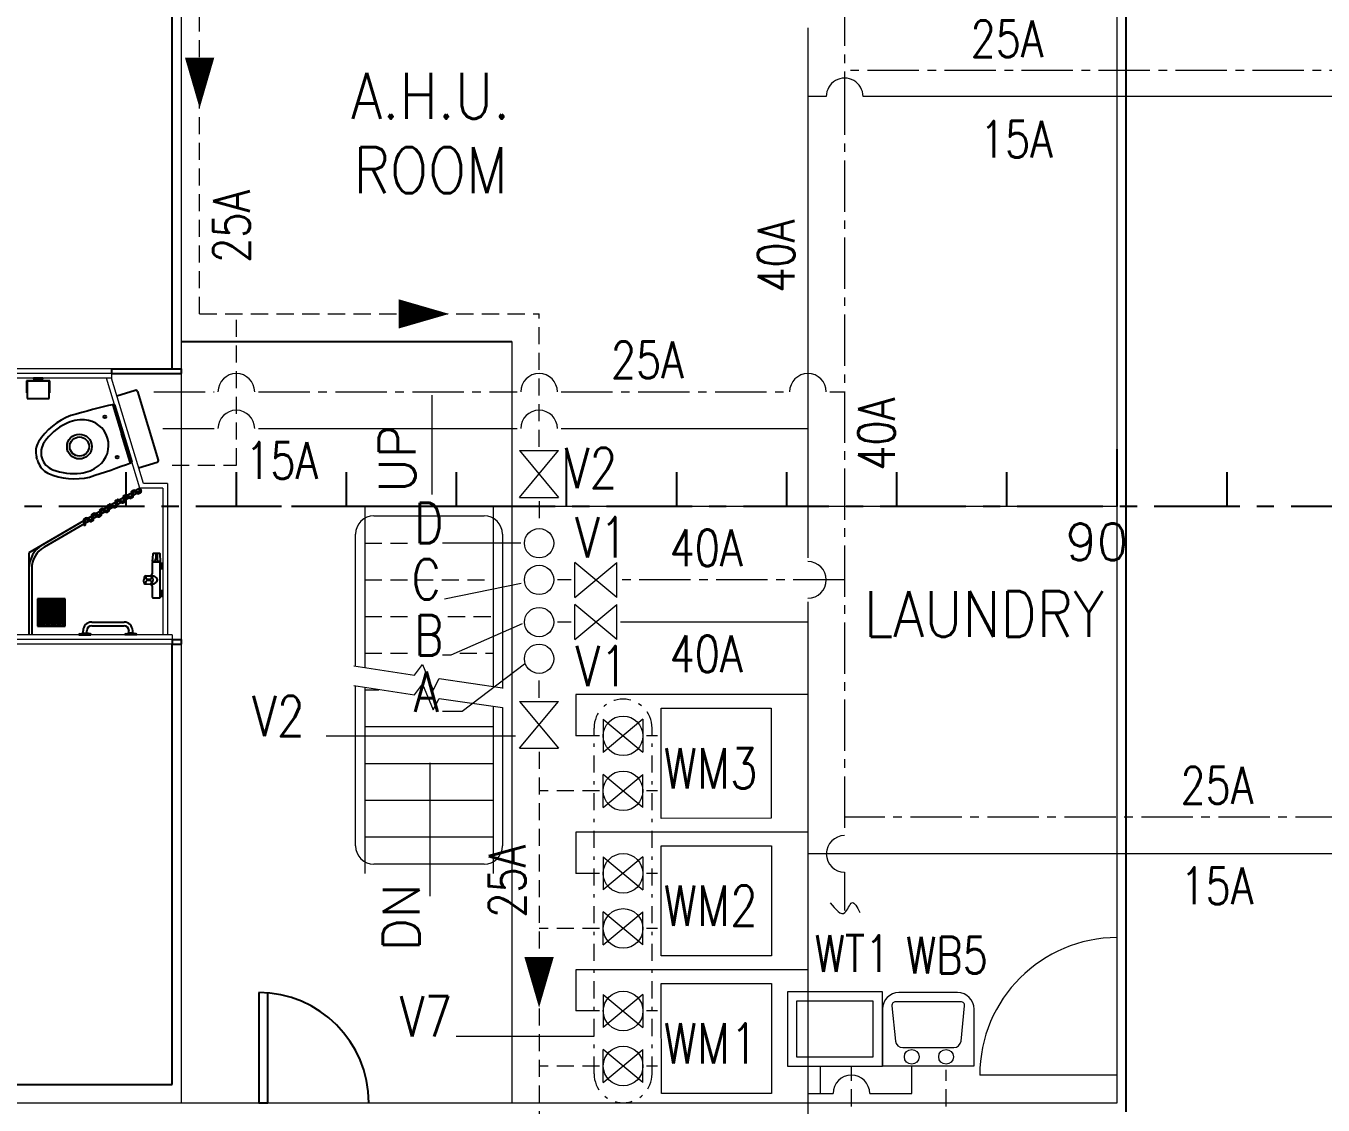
# Model space of a CAD drawing. Extents: x 475189 to 476029, y 1007718 to 1008015.
# Drawn here: x 475748.31 to 475786.2, y 1007850.42 to 1007881.96 of the extents above; entities that cross this region are included whole.
import ezdxf
from ezdxf.enums import TextEntityAlignment as Align

# ---------------------------------------------------------------- set-up
doc = ezdxf.new("R2010")
doc.units = 0
doc.header["$LTSCALE"] = 2
doc.header["$MEASUREMENT"] = 0
for name, pattern in [('CENTER', [2, 1.25, -0.25, 0.25, -0.25]), ('CENTER2', [1.125, 0.75, -0.125, 0.125, -0.125]), ('DASHDOT2', [0.5, 0.25, -0.125, 0, -0.125]), ('HIDDEN', [0.375, 0.25, -0.125])]:
    doc.linetypes.add(name, pattern=pattern)
doc.layers.get('0').update_dxf_attribs({"linetype": 'CONTINUOUS', "lineweight": 0})
for name, color, linetype in [('DIVISION', 42, 'CONTINUOUS'), ('Frame', 243, 'CONTINUOUS'), ('Furniture', 122, 'CONTINUOUS'), ('LAYER002', 7, 'CONTINUOUS'), ('Lining', 151, 'CONTINUOUS')]:
    doc.layers.add(name, color=color, linetype=linetype)
doc.layers.add('R.B', color=6, linetype='CONTINUOUS', lineweight=0)
doc.layers.add('TEXT', color=1, linetype='CONTINUOUS', lineweight=0)
doc.styles.add('ROMANS', font='ROMANS.SHX')
doc.styles.add('XT03_5', font='romans', dxfattribs={"width": 0.6, "height": 87.5})

# ---------------------------------------------------------------- blocks, each defined once
blk = doc.blocks.new('EXISTING')
at = {"color": 8, "linetype": 'Continuous'}
for p, q in [((475752.844, 1007885.334), (475752.844, 1007850.487)), ((475780.185, 1007850.487), (475780.185, 1007885.334)), ((475762.503, 1007872.736), (475762.503, 1007850.487)), ((475757.937, 1007857.993), (475757.937, 1007862.667)), ((475758.205, 1007862.627), (475758.205, 1007857.189)), ((475761.958, 1007862.056), (475761.958, 1007857.189)), ((475762.226, 1007862.032), (475762.226, 1007857.993)), ((475760.109, 1007860.424), (475760.109, 1007858.494)), ((475758.205, 1007859.333), (475761.958, 1007859.333)), ((475758.205, 1007858.261), (475761.958, 1007858.261)), ((475760.109, 1007858.494), (475760.109, 1007856.522)), ((475761.69, 1007857.457), (475758.473, 1007857.457))]:
    blk.add_line(p, q, dxfattribs=at)
at = {"color": 8, "linetype": 'CENTER2'}
for p, q in [((475772.226, 1007880.274), (475772.226, 1007858.294)), ((475798.145, 1007858.83), (475772.226, 1007858.83)), ((475772.226, 1007857.222), (475772.226, 1007856.102))]:
    blk.add_line(p, q, dxfattribs=at)
at = {"color": 8}
for p, q in [((475771.154, 1007865.123), (475771.154, 1007847.539)), ((475766.867, 1007858.797), (475766.866, 1007862.014)), ((475770.082, 1007862.015), (475770.083, 1007858.798)), ((475765.173, 1007859.118), (475765.172, 1007860.083)), ((475766.331, 1007859.118), (475765.172, 1007860.083)), ((475765.173, 1007859.118), (475766.33, 1007860.083)), ((475766.331, 1007859.118), (475766.33, 1007860.083)), ((475766.759, 1007859.601), (475766.438, 1007859.601)), ((475770.083, 1007858.798), (475766.867, 1007858.797)), ((475771.154, 1007858.395), (475764.369, 1007858.394)), ((475764.369, 1007858.394), (475764.369, 1007857.188)), ((475766.867, 1007857.993), (475770.084, 1007857.994)), ((475766.868, 1007854.776), (475766.867, 1007857.993)), ((475770.084, 1007857.994), (475770.085, 1007854.777)), ((475795.277, 1007857.758), (475771.154, 1007857.758)), ((475766.331, 1007857.671), (475765.173, 1007856.706)), ((475765.173, 1007857.67), (475765.173, 1007856.706)), ((475765.173, 1007857.67), (475766.331, 1007856.706)), ((475766.331, 1007857.671), (475766.331, 1007856.706)), ((475765.066, 1007857.188), (475764.369, 1007857.188)), ((475766.76, 1007857.189), (475766.438, 1007857.188)), ((475765.174, 1007855.097), (475766.332, 1007856.063)), ((475765.174, 1007855.097), (475765.174, 1007856.062)), ((475766.332, 1007855.098), (475765.174, 1007856.062)), ((475766.332, 1007855.098), (475766.332, 1007856.063)), ((475766.761, 1007855.58), (475766.439, 1007855.58)), ((475770.085, 1007854.777), (475766.868, 1007854.776)), ((475771.154, 1007854.374), (475764.37, 1007854.373)), ((475764.37, 1007854.373), (475764.37, 1007853.167)), ((475766.868, 1007853.972), (475770.085, 1007853.973)), ((475766.87, 1007850.755), (475766.868, 1007853.972)), ((475770.085, 1007853.973), (475770.086, 1007850.757)), ((475765.174, 1007853.65), (475765.175, 1007852.685)), ((475765.174, 1007853.65), (475766.333, 1007852.685)), ((475766.332, 1007853.65), (475765.175, 1007852.685)), ((475766.332, 1007853.65), (475766.333, 1007852.685)), ((475773.328, 1007853.725), (475770.554, 1007853.725)), ((475770.554, 1007853.725), (475770.554, 1007851.559)), ((475773.328, 1007851.559), (475773.328, 1007853.725)), ((475775.526, 1007853.704), (475773.811, 1007853.704)), ((475773.06, 1007853.457), (475770.822, 1007853.457)), ((475770.822, 1007853.457), (475770.822, 1007851.827)), ((475773.06, 1007851.827), (475773.06, 1007853.457)), ((475773.328, 1007853.221), (475773.328, 1007851.56)), ((475773.608, 1007853.318), (475773.711, 1007852.289)), ((475775.622, 1007853.436), (475773.715, 1007853.436)), ((475775.626, 1007852.289), (475775.729, 1007853.318)), ((475776.009, 1007851.56), (475776.009, 1007853.221)), ((475765.067, 1007853.167), (475764.37, 1007853.167)), ((475766.762, 1007853.168), (475766.44, 1007853.168)), ((475773.924, 1007852.096), (475775.413, 1007852.096)), ((475765.175, 1007851.076), (475766.333, 1007852.042)), ((475765.175, 1007851.076), (475765.175, 1007852.041)), ((475766.333, 1007851.077), (475765.175, 1007852.041)), ((475766.333, 1007851.077), (475766.333, 1007852.042)), ((475770.822, 1007851.827), (475773.06, 1007851.827)), ((475766.762, 1007851.559), (475766.44, 1007851.559)), ((475770.554, 1007851.559), (475773.328, 1007851.559)), ((475771.52, 1007850.756), (475771.52, 1007851.559)), ((475773.328, 1007851.56), (475776.009, 1007851.56)), ((475774.186, 1007850.756), (475774.186, 1007851.56)), ((475780.194, 1007851.291), (475776.173, 1007851.291)), ((475770.086, 1007850.757), (475766.87, 1007850.755)), ((475771.154, 1007850.756), (475771.886, 1007850.756)), ((475772.958, 1007850.756), (475774.186, 1007850.756)), ((475738.37, 1007850.487), (475780.185, 1007850.487))]:
    blk.add_line(p, q, dxfattribs=at)
at = {"color": 8, "linetype": 'DASHDOT2'}
for p, q in [((475764.904, 1007851.334), (475764.904, 1007861.434)), ((475766.6, 1007851.334), (475766.6, 1007861.434))]:
    blk.add_line(p, q, dxfattribs=at)
at = {"color": 8, "linetype": 'HIDDEN'}
for p, q in [((475763.298, 1007860.74), (475763.298, 1007848.879)), ((475765.065, 1007859.6), (475763.298, 1007859.6)), ((475765.067, 1007855.58), (475763.298, 1007855.58)), ((475765.068, 1007851.559), (475763.298, 1007851.559)), ((475772.422, 1007848.879), (475772.422, 1007851.559)), ((475775.189, 1007848.879), (475775.189, 1007851.452))]:
    blk.add_line(p, q, dxfattribs=at)
at = {"color": 8}
blk.add_lwpolyline([(475763.298, 1007853.265, 0, 0.858, 0), (475763.298, 1007854.744, 0.858, 0.858, 0)], format="xyseb", dxfattribs=at)
blk.add_lwpolyline([(475764.904, 1007852.421), (475760.88, 1007852.421)], dxfattribs=at)
for centre, radius in [((475765.751, 1007859.601), 0.579), ((475765.752, 1007857.188), 0.579), ((475765.753, 1007855.58), 0.579), ((475765.754, 1007853.167), 0.579), ((475765.754, 1007851.559), 0.579), ((475774.186, 1007851.827), 0.214), ((475775.189, 1007851.827), 0.214)]:
    blk.add_circle(centre, radius, dxfattribs=at)
for centre, radius, start, end in [((475772.226, 1007857.758), 0.536, 90, 270), ((475780.194, 1007851.291), 4.021, 90, 180), ((475773.811, 1007853.221), 0.482, 90, 180), ((475775.526, 1007853.221), 0.482, 0, 90), ((475773.715, 1007853.329), 0.107, 90, 185.7106), ((475775.622, 1007853.329), 0.107, 354.2894, 90), ((475773.924, 1007852.31), 0.214, 185.7106, 270), ((475775.413, 1007852.31), 0.214, 270, 354.2894), ((475772.422, 1007850.756), 0.536, 0, 180)]:
    blk.add_arc(centre, radius, start, end, dxfattribs=at)
at = {"color": 8, "linetype": 'Continuous'}
for centre, start, end in [((475758.473, 1007857.993), 180, 270), ((475761.69, 1007857.993), 270, 0)]:
    blk.add_arc(centre, 0.536, start, end, dxfattribs=at)
at = {"color": 8, "linetype": 'DASHDOT2'}
blk.add_arc((475765.751, 1007851.334), 0.847, 180, 0, dxfattribs=at)
at = {"color": 8}
blk.add_spline([(475771.799, 1007856.331), (475772.234, 1007856.041), (475772.437, 1007856.331), (475772.669, 1007856.041)], degree=3, dxfattribs=at)
at = {"layer": 'DIVISION', "color": 8}
for p, q in [((475755.106, 1007853.704), (475755.106, 1007850.487)), ((475755.374, 1007850.487), (475755.374, 1007853.693)), ((475755.106, 1007850.487), (475755.374, 1007850.487))]:
    blk.add_line(p, q, dxfattribs=at)
blk.add_arc((475755.106, 1007850.487), 3.217, 0, 90, dxfattribs=at)
at = {"layer": 'Lining', "color": 8}
for p, q in [((475780.454, 1007850.219), (475780.454, 1007885.602)), ((475752.576, 1007851.023), (475752.576, 1007863.89)), ((475738.906, 1007851.023), (475752.576, 1007851.023))]:
    blk.add_line(p, q, dxfattribs=at)
at = {"color": 8, "style": 'ROMANS', "width": 0.8}
for s, height, p in [('WM3', 1.1794, (475766.937, 1007859.671)), ('25A', 1.0722, (475782.036, 1007859.226)), ('15A', 1.0722, (475782.036, 1007856.289)), ('WM2', 1.1794, (475766.938, 1007855.651)), ('WT1', 1.0722, (475771.35, 1007854.309)), ('WB5', 1.0722, (475774.021, 1007854.258)), ('V7', 1.1794, (475759.226, 1007852.421)), ('WM1', 1.1794, (475766.94, 1007851.63))]:
    blk.add_text(s, height=height, dxfattribs=at).set_placement(p)
blk.add_text('25A', height=1.0722, rotation=90, dxfattribs=at).set_placement((475762.902, 1007855.893))
at = {"color": 8, "linetype": 'Continuous', "style": 'ROMANS'}
blk.add_text('DN', height=1.0722, rotation=90, dxfattribs=at).set_placement((475759.805, 1007854.918))
at = {"color": 8, "linetype": 'ByBlock', "style": 'ROMANS'}
for tag, height, width, p in [('DIRECTION', 0.536, 0.85, (475672.394, 1007828.239)), ('DN', 1.072, 0.708333, (475752.552, 1007802.238))]:
    blk.add_attdef(tag, text='', height=height, dxfattribs=dict(at, width=width)).set_placement(p, align=Align.MIDDLE_RIGHT)
at = {"color": 8, "style": 'XT03_5', "text_generation_flag": 4, "width": 0.6, "flags": 9}
for p, rotation in [((475706.595, 1007775.576), 270), ((475708.817, 1007766.103), 90)]:
    blk.add_attdef('KEYWORD', p, '', height=0.0375, rotation=rotation, dxfattribs=at)
at = {"color": 8, "style": 'XT03_5', "width": 0.6, "flags": 9}
for p, rotation in [((475708.817, 1007775.576), 270), ((475706.595, 1007766.103), 90)]:
    blk.add_attdef('KEYWORD', p, '', height=0.0375, rotation=rotation, dxfattribs=at)
at = {"layer": 'TEXT', "color": 8, "style": 'ROMANS', "width": 0.85, "flags": 8}
blk.add_attdef('WTD', text='', height=1.072, rotation=180, dxfattribs=at).set_placement((475705.173, 1007794.2), align=Align.MIDDLE_CENTER)
blk.add_attdef('WTD', text='', height=1.072, dxfattribs=at).set_placement((475731.4, 1007752.462), align=Align.MIDDLE_CENTER)

msp = doc.modelspace()

# ---------------------------------------------------------------- linework, layer by layer
at = {"color": 8, "linetype": 'CENTER2'}
for p, q in [((475772.226, 1007889.623), (475772.226, 1007880.274)), ((475787.895, 1007880.651), (475772.226, 1007880.651)), ((475752.04, 1007871.261), (475753.809, 1007871.261)), ((475755.096, 1007871.261), (475762.655, 1007871.261)), ((475763.942, 1007871.261), (475770.511, 1007871.261)), ((475771.797, 1007871.261), (475772.226, 1007871.261)), ((475772.226, 1007865.766), (475765.678, 1007865.766))]:
    msp.add_line(p, q, dxfattribs=at)
at = {"color": 8, "linetype": 'HIDDEN'}
for p, q in [((475753.38, 1007873.54), (475753.38, 1007886.942)), ((475753.38, 1007873.54), (475763.298, 1007873.54)), ((475754.453, 1007869.117), (475754.453, 1007873.54)), ((475763.298, 1007869.653), (475763.298, 1007873.54)), ((475752.576, 1007869.117), (475754.453, 1007869.117)), ((475763.298, 1007868.071), (475763.298, 1007867.375)), ((475758.205, 1007866.838), (475759.656, 1007866.838)), ((475758.205, 1007865.766), (475761.958, 1007865.766)), ((475758.205, 1007864.694), (475759.524, 1007864.694)), ((475760.634, 1007864.694), (475761.958, 1007864.694)), ((475758.205, 1007863.622), (475759.63, 1007863.622)), ((475760.978, 1007863.622), (475761.958, 1007863.622)), ((475763.298, 1007862.322), (475763.298, 1007862.925))]:
    msp.add_line(p, q, dxfattribs=at)
at = {"color": 8}
for p, q in [((475771.154, 1007881.903), (475771.154, 1007866.41)), ((475771.69, 1007879.896), (475771.154, 1007879.896)), ((475787.895, 1007879.896), (475772.762, 1007879.896)), ((475750.802, 1007871.931), (475747.591, 1007871.931)), ((475750.802, 1007871.797), (475747.725, 1007871.797)), ((475750.802, 1007871.931), (475750.802, 1007871.663)), ((475750.802, 1007871.663), (475747.725, 1007871.663)), ((475751.638, 1007868.447), (475750.662, 1007871.663)), ((475751.737, 1007868.581), (475750.802, 1007871.663)), ((475752.308, 1007870.189), (475753.809, 1007870.189)), ((475755.096, 1007870.189), (475762.655, 1007870.189)), ((475763.942, 1007870.189), (475771.154, 1007870.189)), ((475762.729, 1007869.546), (475763.868, 1007869.546)), ((475762.729, 1007869.546), (475763.868, 1007868.179)), ((475762.729, 1007868.179), (475763.868, 1007869.546)), ((475752.308, 1007868.447), (475751.638, 1007868.447)), ((475752.442, 1007868.581), (475751.737, 1007868.581)), ((475752.308, 1007868.447), (475752.308, 1007864.158)), ((475752.442, 1007868.581), (475752.442, 1007864.158)), ((475762.729, 1007868.179), (475763.868, 1007868.179)), ((475780.185, 1007867.911), (475762.574, 1007867.911)), ((475764.341, 1007865.254), (475764.341, 1007866.279)), ((475765.571, 1007865.254), (475764.341, 1007866.279)), ((475764.341, 1007865.254), (475765.571, 1007866.279)), ((475765.571, 1007865.254), (475765.571, 1007866.279)), ((475764.341, 1007864.021), (475764.341, 1007865.046)), ((475765.571, 1007864.021), (475764.341, 1007865.046)), ((475764.341, 1007864.021), (475765.571, 1007865.046)), ((475765.571, 1007864.021), (475765.571, 1007865.046)), ((475752.576, 1007863.89), (475747.591, 1007863.89)), ((475752.576, 1007864.158), (475747.725, 1007864.158)), ((475752.576, 1007864.024), (475747.725, 1007864.024)), ((475748.475, 1007864.158), (475748.395, 1007864.158)), ((475752.576, 1007864.158), (475752.576, 1007863.89)), ((475760.716, 1007863.562), (475760.479, 1007863.562)), ((475771.154, 1007862.416), (475764.367, 1007862.415)), ((475764.367, 1007862.415), (475764.368, 1007861.208)), ((475761.047, 1007861.924), (475760.479, 1007861.924)), ((475762.729, 1007862.215), (475763.868, 1007862.215)), ((475762.729, 1007860.847), (475763.868, 1007862.215)), ((475762.729, 1007862.215), (475763.868, 1007860.847)), ((475766.866, 1007862.014), (475770.082, 1007862.015)), ((475766.33, 1007861.692), (475765.172, 1007860.726)), ((475765.172, 1007861.691), (475765.172, 1007860.726)), ((475765.172, 1007861.691), (475766.33, 1007860.727)), ((475766.33, 1007861.692), (475766.33, 1007860.727)), ((475765.065, 1007861.209), (475764.368, 1007861.208)), ((475766.759, 1007861.209), (475766.437, 1007861.209)), ((475762.729, 1007860.847), (475763.868, 1007860.847))]:
    msp.add_line(p, q, dxfattribs=at)
at = {"color": 8, "linetype": 'Continuous'}
for p, q in [((475760.178, 1007869.807), (475760.178, 1007871.168)), ((475760.178, 1007868.263), (475760.178, 1007869.807)), ((475758.205, 1007867.911), (475758.205, 1007863.206)), ((475758.473, 1007867.643), (475761.69, 1007867.643)), ((475761.958, 1007867.911), (475761.958, 1007862.636)), ((475757.937, 1007863.247), (475757.937, 1007867.106)), ((475762.226, 1007867.106), (475762.226, 1007862.596)), ((475764.233, 1007865.766), (475763.834, 1007865.766)), ((475764.233, 1007864.533), (475763.834, 1007864.533)), ((475771.154, 1007864.533), (475765.678, 1007864.533)), ((475757.887, 1007863.255), (475759.658, 1007862.986)), ((475759.658, 1007862.986), (475759.89, 1007863.295)), ((475759.89, 1007863.295), (475760.199, 1007862.548)), ((475757.887, 1007862.675), (475759.658, 1007862.406)), ((475759.658, 1007862.406), (475759.89, 1007862.716)), ((475759.89, 1007862.716), (475760.199, 1007861.968)), ((475760.199, 1007862.548), (475760.38, 1007862.883)), ((475760.38, 1007862.883), (475762.226, 1007862.611)), ((475758.205, 1007862.55), (475758.616, 1007862.55)), ((475760.199, 1007861.968), (475760.38, 1007862.303)), ((475760.38, 1007862.303), (475762.226, 1007862.032)), ((475758.205, 1007861.477), (475761.958, 1007861.477)), ((475758.205, 1007860.405), (475761.958, 1007860.405))]:
    msp.add_line(p, q, dxfattribs=at)
at = {"color": 8}
for points in [[(475753.38, 1007879.551, 0, 0.858, 0), (475753.38, 1007881.03, 0.858, 0.858, 0)], [(475760.671, 1007873.54, 0, 0.858, 0), (475759.191, 1007873.54, 0.858, 0.858, 0)]]:
    msp.add_lwpolyline(points, format="xyseb", dxfattribs=at)
for points in [[(475762.762, 1007866.838), (475760.479, 1007866.838)], [(475762.773, 1007865.659), (475760.536, 1007865.2)], [(475762.807, 1007864.479), (475760.716, 1007863.562)], [(475762.87, 1007863.299), (475761.047, 1007861.924)], [(475762.605, 1007861.195), (475757.079, 1007861.195)]]:
    msp.add_lwpolyline(points, dxfattribs=at)
for centre, radius in [((475763.298, 1007866.838), 0.429), ((475763.298, 1007865.766), 0.429), ((475763.298, 1007864.533), 0.429), ((475763.298, 1007863.461), 0.429), ((475765.751, 1007861.209), 0.579)]:
    msp.add_circle(centre, radius, dxfattribs=at)
for centre, start, end in [((475772.226, 1007879.896), 359.9999, 180.0002), ((475754.453, 1007871.261), 0, 180), ((475763.298, 1007871.261), 0, 180), ((475771.154, 1007871.261), 0, 180), ((475754.453, 1007870.189), 0, 180), ((475763.298, 1007870.189), 0, 180), ((475771.154, 1007865.766), 270.001, 90.001)]:
    msp.add_arc(centre, 0.536, start, end, dxfattribs=at)
at = {"color": 8, "linetype": 'Continuous'}
for centre, start, end in [((475758.473, 1007867.106), 90, 180), ((475761.69, 1007867.106), 0, 90)]:
    msp.add_arc(centre, 0.536, start, end, dxfattribs=at)
at = {"color": 8, "linetype": 'DASHDOT2'}
msp.add_arc((475765.751, 1007861.434), 0.847, 0, 180, dxfattribs=at)
at = {"layer": 'Frame', "color": 8}
for p, q in [((475764.102, 1007867.911), (475764.102, 1007869.585)), ((475780.185, 1007867.911), (475780.185, 1007869.585)), ((475751.236, 1007867.911), (475751.236, 1007868.916)), ((475754.453, 1007867.911), (475754.453, 1007868.916)), ((475757.669, 1007867.911), (475757.669, 1007868.916)), ((475760.886, 1007867.911), (475760.886, 1007868.916)), ((475767.319, 1007867.911), (475767.319, 1007868.916)), ((475770.536, 1007867.911), (475770.536, 1007868.916)), ((475773.752, 1007867.911), (475773.752, 1007868.916)), ((475776.969, 1007867.911), (475776.969, 1007868.916)), ((475783.402, 1007867.911), (475783.402, 1007868.916))]:
    msp.add_line(p, q, dxfattribs=at)
at = {"layer": 'Frame', "color": 8, "linetype": 'CENTER'}
msp.add_line((475847.768, 1007867.911), (475660.083, 1007867.911), dxfattribs=at)
at = {"layer": 'Frame', "color": 8, "linetype": 'Continuous'}
msp.add_line((475762.503, 1007867.911), (475756.061, 1007867.911), dxfattribs=at)
at = {"layer": 'Furniture', "color": 8}
for p, q in [((475748.32, 1007871.583), (475748.32, 1007871.229)), ((475748.585, 1007871.583), (475748.32, 1007871.583)), ((475748.336, 1007871.583), (475748.336, 1007871.229)), ((475748.341, 1007871.583), (475748.341, 1007871.068)), ((475748.984, 1007871.578), (475748.341, 1007871.578)), ((475748.529, 1007871.663), (475748.53, 1007871.648)), ((475748.797, 1007871.663), (475748.529, 1007871.663)), ((475748.596, 1007871.61), (475748.595, 1007871.61)), ((475748.596, 1007871.604), (475748.596, 1007871.594)), ((475748.73, 1007871.604), (475748.596, 1007871.604)), ((475748.731, 1007871.61), (475748.729, 1007871.61)), ((475748.73, 1007871.604), (475748.73, 1007871.594)), ((475749.006, 1007871.583), (475748.74, 1007871.583)), ((475748.797, 1007871.663), (475748.796, 1007871.648)), ((475748.984, 1007871.068), (475748.984, 1007871.583)), ((475748.99, 1007871.229), (475748.99, 1007871.583)), ((475749.006, 1007871.229), (475749.006, 1007871.583)), ((475748.32, 1007871.229), (475748.336, 1007871.229)), ((475748.341, 1007871.068), (475748.984, 1007871.068)), ((475749.006, 1007871.229), (475748.99, 1007871.229)), ((475750.96, 1007871.143), (475751.498, 1007871.307)), ((475751.565, 1007871.271), (475752.172, 1007869.27)), ((475750.846, 1007870.87), (475751.099, 1007870.037)), ((475750.898, 1007870.885), (475751.403, 1007869.22)), ((475751.352, 1007869.203), (475751.099, 1007870.037)), ((475748.637, 1007869.29), (475748.616, 1007869.359)), ((475748.637, 1007869.29), (475748.658, 1007869.22)), ((475751.598, 1007869.04), (475752.137, 1007869.203)), ((475751.638, 1007868.447), (475748.395, 1007866.557)), ((475751.638, 1007868.447), (475748.794, 1007866.79)), ((475751.678, 1007868.377), (475748.834, 1007866.72)), ((475751.426, 1007868.365), (475751.427, 1007868.189)), ((475751.578, 1007868.278), (475751.426, 1007868.365)), ((475751.618, 1007868.301), (475751.466, 1007868.388)), ((475751.618, 1007868.389), (475751.618, 1007868.301)), ((475751.638, 1007868.447), (475751.678, 1007868.377)), ((475751.658, 1007868.412), (475751.658, 1007868.324)), ((475750.924, 1007867.896), (475750.771, 1007867.983)), ((475750.923, 1007868.071), (475750.924, 1007867.896)), ((475750.963, 1007868.095), (475750.964, 1007867.92)), ((475751.115, 1007868.008), (475750.963, 1007868.095)), ((475751.155, 1007868.031), (475751.003, 1007868.118)), ((475751.154, 1007868.206), (475751.155, 1007868.031)), ((475751.347, 1007868.143), (475751.195, 1007868.23)), ((475751.195, 1007868.23), (475751.195, 1007868.054)), ((475751.387, 1007868.166), (475751.235, 1007868.253)), ((475751.386, 1007868.341), (475751.387, 1007868.166)), ((475750.228, 1007867.666), (475750.229, 1007867.491)), ((475750.42, 1007867.603), (475750.268, 1007867.69)), ((475750.268, 1007867.69), (475750.269, 1007867.515)), ((475750.46, 1007867.626), (475750.308, 1007867.713)), ((475750.46, 1007867.801), (475750.46, 1007867.626)), ((475750.5, 1007867.825), (475750.5, 1007867.65)), ((475750.652, 1007867.738), (475750.5, 1007867.825)), ((475750.692, 1007867.761), (475750.54, 1007867.848)), ((475750.691, 1007867.936), (475750.692, 1007867.761)), ((475750.883, 1007867.873), (475750.731, 1007867.96)), ((475750.731, 1007867.96), (475750.732, 1007867.785)), ((475749.996, 1007867.532), (475749.997, 1007867.356)), ((475750.037, 1007867.555), (475750.037, 1007867.38)), ((475750.189, 1007867.468), (475750.037, 1007867.555)), ((475750.229, 1007867.491), (475750.077, 1007867.578)), ((475748.395, 1007866.557), (475748.395, 1007864.158)), ((475752.011, 1007866.522), (475751.997, 1007866.302)), ((475752.217, 1007866.533), (475752.021, 1007866.533)), ((475752.103, 1007866.533), (475752.103, 1007866.377)), ((475752.13, 1007866.517), (475752.109, 1007866.517)), ((475752.135, 1007866.533), (475752.135, 1007866.377)), ((475752.241, 1007866.302), (475752.228, 1007866.522)), ((475748.395, 1007866.095), (475748.395, 1007864.158)), ((475748.475, 1007866.095), (475748.475, 1007864.158)), ((475751.997, 1007866.276), (475751.99, 1007865.94)), ((475752.008, 1007866.292), (475752.23, 1007866.292)), ((475752.217, 1007866.286), (475752.008, 1007866.286)), ((475752.04, 1007866.286), (475752.04, 1007866.292)), ((475752.13, 1007866.383), (475752.109, 1007866.383)), ((475752.174, 1007866.286), (475752.174, 1007866.292)), ((475752.228, 1007865.257), (475752.228, 1007866.276)), ((475752.308, 1007866.249), (475752.228, 1007866.249)), ((475752.308, 1007866.235), (475752.228, 1007866.235)), ((475752.308, 1007866.182), (475752.228, 1007866.182)), ((475752.308, 1007866.155), (475752.228, 1007866.155)), ((475752.308, 1007866.101), (475752.228, 1007866.101)), ((475752.308, 1007866.088), (475752.228, 1007866.088)), ((475752.308, 1007866.088), (475752.308, 1007866.249)), ((475751.761, 1007865.793), (475751.761, 1007865.798)), ((475751.794, 1007865.881), (475751.939, 1007865.887)), ((475751.933, 1007865.782), (475751.842, 1007865.782)), ((475751.842, 1007865.755), (475751.842, 1007865.778)), ((475751.933, 1007865.75), (475751.842, 1007865.75)), ((475751.78, 1007865.652), (475751.939, 1007865.645)), ((475751.99, 1007865.593), (475751.997, 1007865.257)), ((475752.308, 1007865.445), (475752.228, 1007865.445)), ((475752.308, 1007865.431), (475752.228, 1007865.431)), ((475752.308, 1007865.378), (475752.228, 1007865.378)), ((475752.308, 1007865.351), (475752.228, 1007865.351)), ((475752.308, 1007865.284), (475752.308, 1007865.445)), ((475748.647, 1007865.214), (475748.647, 1007864.41)), ((475749.451, 1007865.214), (475748.647, 1007865.214)), ((475748.673, 1007865.187), (475748.673, 1007864.437)), ((475749.424, 1007865.187), (475748.673, 1007865.187)), ((475749.424, 1007864.437), (475749.424, 1007865.187)), ((475749.451, 1007864.41), (475749.451, 1007865.214)), ((475752.008, 1007865.246), (475752.217, 1007865.246)), ((475752.308, 1007865.297), (475752.228, 1007865.297)), ((475752.308, 1007865.284), (475752.228, 1007865.284)), ((475748.647, 1007864.41), (475749.451, 1007864.41)), ((475748.673, 1007864.437), (475749.424, 1007864.437)), ((475749.879, 1007864.193), (475749.976, 1007864.205)), ((475749.976, 1007864.205), (475749.976, 1007864.281)), ((475749.976, 1007864.205), (475750.083, 1007864.205)), ((475750.083, 1007864.205), (475750.083, 1007864.281)), ((475750.18, 1007864.193), (475750.083, 1007864.205)), ((475750.228, 1007864.533), (475751.172, 1007864.533)), ((475750.228, 1007864.426), (475751.172, 1007864.426)), ((475751.219, 1007864.193), (475751.316, 1007864.205)), ((475751.316, 1007864.205), (475751.316, 1007864.281)), ((475751.424, 1007864.205), (475751.316, 1007864.205)), ((475751.424, 1007864.205), (475751.424, 1007864.281)), ((475751.521, 1007864.193), (475751.424, 1007864.205)), ((475749.856, 1007864.158), (475749.856, 1007864.166)), ((475749.856, 1007864.158), (475750.204, 1007864.158)), ((475750.204, 1007864.158), (475750.204, 1007864.166)), ((475751.196, 1007864.158), (475751.196, 1007864.166)), ((475751.544, 1007864.158), (475751.196, 1007864.158)), ((475751.544, 1007864.158), (475751.544, 1007864.166))]:
    msp.add_line(p, q, dxfattribs=at)
for points in [[(475751.975, 1007865.903, -0.042093), (475752.031, 1007865.884, -0.04355), (475752.082, 1007865.856, -0.045442), (475752.127, 1007865.82, -0.045442)], [(475751.975, 1007865.629, 0.042093), (475752.031, 1007865.648, 0.04355), (475752.082, 1007865.676, 0.045442), (475752.127, 1007865.712, 0.045442)]]:
    msp.add_lwpolyline(points, format="xyb", dxfattribs=at)
for points in [[(475748.741, 1007865.161), (475748.71, 1007865.161), (475748.71, 1007865.124), (475748.741, 1007865.124)], [(475748.741, 1007865.097), (475748.71, 1007865.097), (475748.71, 1007865.06), (475748.741, 1007865.06)], [(475748.741, 1007865.033), (475748.71, 1007865.033), (475748.71, 1007864.995), (475748.741, 1007864.995)], [(475748.741, 1007864.968), (475748.71, 1007864.968), (475748.71, 1007864.931), (475748.741, 1007864.931)], [(475748.805, 1007865.161), (475748.774, 1007865.161), (475748.774, 1007865.124), (475748.805, 1007865.124)], [(475748.805, 1007865.097), (475748.774, 1007865.097), (475748.774, 1007865.06), (475748.805, 1007865.06)], [(475748.805, 1007865.033), (475748.774, 1007865.033), (475748.774, 1007864.995), (475748.805, 1007864.995)], [(475748.805, 1007864.968), (475748.774, 1007864.968), (475748.774, 1007864.931), (475748.805, 1007864.931)], [(475748.869, 1007865.161), (475748.838, 1007865.161), (475748.838, 1007865.124), (475748.869, 1007865.124)], [(475748.869, 1007865.097), (475748.838, 1007865.097), (475748.838, 1007865.06), (475748.869, 1007865.06)], [(475748.869, 1007865.033), (475748.838, 1007865.033), (475748.838, 1007864.995), (475748.869, 1007864.995)], [(475748.869, 1007864.968), (475748.838, 1007864.968), (475748.838, 1007864.931), (475748.869, 1007864.931)], [(475748.934, 1007865.161), (475748.903, 1007865.161), (475748.903, 1007865.124), (475748.934, 1007865.124)], [(475748.934, 1007865.097), (475748.903, 1007865.097), (475748.903, 1007865.06), (475748.934, 1007865.06)], [(475748.934, 1007865.033), (475748.903, 1007865.033), (475748.903, 1007864.995), (475748.934, 1007864.995)], [(475748.934, 1007864.968), (475748.903, 1007864.968), (475748.903, 1007864.931), (475748.934, 1007864.931)], [(475748.998, 1007865.161), (475748.967, 1007865.161), (475748.967, 1007865.124), (475748.998, 1007865.124)], [(475748.998, 1007865.097), (475748.967, 1007865.097), (475748.967, 1007865.06), (475748.998, 1007865.06)], [(475748.998, 1007865.033), (475748.967, 1007865.033), (475748.967, 1007864.995), (475748.998, 1007864.995)], [(475748.998, 1007864.968), (475748.967, 1007864.968), (475748.967, 1007864.931), (475748.998, 1007864.931)], [(475749.062, 1007865.161), (475749.031, 1007865.161), (475749.031, 1007865.124), (475749.062, 1007865.124)], [(475749.062, 1007865.097), (475749.031, 1007865.097), (475749.031, 1007865.06), (475749.062, 1007865.06)], [(475749.062, 1007865.033), (475749.031, 1007865.033), (475749.031, 1007864.995), (475749.062, 1007864.995)], [(475749.062, 1007864.968), (475749.031, 1007864.968), (475749.031, 1007864.931), (475749.062, 1007864.931)], [(475749.127, 1007865.161), (475749.096, 1007865.161), (475749.096, 1007865.124), (475749.127, 1007865.124)], [(475749.127, 1007865.097), (475749.096, 1007865.097), (475749.096, 1007865.06), (475749.127, 1007865.06)], [(475749.127, 1007865.033), (475749.096, 1007865.033), (475749.096, 1007864.995), (475749.127, 1007864.995)], [(475749.127, 1007864.968), (475749.096, 1007864.968), (475749.096, 1007864.931), (475749.127, 1007864.931)], [(475749.191, 1007865.161), (475749.16, 1007865.161), (475749.16, 1007865.124), (475749.191, 1007865.124)], [(475749.191, 1007865.097), (475749.16, 1007865.097), (475749.16, 1007865.06), (475749.191, 1007865.06)], [(475749.191, 1007865.033), (475749.16, 1007865.033), (475749.16, 1007864.995), (475749.191, 1007864.995)], [(475749.191, 1007864.968), (475749.16, 1007864.968), (475749.16, 1007864.931), (475749.191, 1007864.931)], [(475749.255, 1007865.161), (475749.224, 1007865.161), (475749.224, 1007865.124), (475749.255, 1007865.124)], [(475749.255, 1007865.097), (475749.224, 1007865.097), (475749.224, 1007865.06), (475749.255, 1007865.06)], [(475749.255, 1007865.033), (475749.224, 1007865.033), (475749.224, 1007864.995), (475749.255, 1007864.995)], [(475749.255, 1007864.968), (475749.224, 1007864.968), (475749.224, 1007864.931), (475749.255, 1007864.931)], [(475749.32, 1007865.161), (475749.289, 1007865.161), (475749.289, 1007865.124), (475749.32, 1007865.124)], [(475749.32, 1007865.097), (475749.289, 1007865.097), (475749.289, 1007865.06), (475749.32, 1007865.06)], [(475749.32, 1007865.033), (475749.289, 1007865.033), (475749.289, 1007864.995), (475749.32, 1007864.995)], [(475749.32, 1007864.968), (475749.289, 1007864.968), (475749.289, 1007864.931), (475749.32, 1007864.931)], [(475749.384, 1007865.161), (475749.353, 1007865.161), (475749.353, 1007865.124), (475749.384, 1007865.124)], [(475749.384, 1007865.097), (475749.353, 1007865.097), (475749.353, 1007865.06), (475749.384, 1007865.06)], [(475749.384, 1007865.033), (475749.353, 1007865.033), (475749.353, 1007864.995), (475749.384, 1007864.995)], [(475749.384, 1007864.968), (475749.353, 1007864.968), (475749.353, 1007864.931), (475749.384, 1007864.931)], [(475748.741, 1007864.904), (475748.71, 1007864.904), (475748.71, 1007864.867), (475748.741, 1007864.867)], [(475748.741, 1007864.84), (475748.71, 1007864.84), (475748.71, 1007864.802), (475748.741, 1007864.802)], [(475748.741, 1007864.775), (475748.71, 1007864.775), (475748.71, 1007864.738), (475748.741, 1007864.738)], [(475748.741, 1007864.711), (475748.71, 1007864.711), (475748.71, 1007864.674), (475748.741, 1007864.674)], [(475748.741, 1007864.647), (475748.71, 1007864.647), (475748.71, 1007864.609), (475748.741, 1007864.609)], [(475748.741, 1007864.582), (475748.71, 1007864.582), (475748.71, 1007864.545), (475748.741, 1007864.545)], [(475748.805, 1007864.904), (475748.774, 1007864.904), (475748.774, 1007864.867), (475748.805, 1007864.867)], [(475748.805, 1007864.84), (475748.774, 1007864.84), (475748.774, 1007864.802), (475748.805, 1007864.802)], [(475748.805, 1007864.775), (475748.774, 1007864.775), (475748.774, 1007864.738), (475748.805, 1007864.738)], [(475748.805, 1007864.711), (475748.774, 1007864.711), (475748.774, 1007864.674), (475748.805, 1007864.674)], [(475748.805, 1007864.647), (475748.774, 1007864.647), (475748.774, 1007864.609), (475748.805, 1007864.609)], [(475748.805, 1007864.582), (475748.774, 1007864.582), (475748.774, 1007864.545), (475748.805, 1007864.545)], [(475748.869, 1007864.904), (475748.838, 1007864.904), (475748.838, 1007864.867), (475748.869, 1007864.867)], [(475748.869, 1007864.84), (475748.838, 1007864.84), (475748.838, 1007864.802), (475748.869, 1007864.802)], [(475748.869, 1007864.775), (475748.838, 1007864.775), (475748.838, 1007864.738), (475748.869, 1007864.738)], [(475748.869, 1007864.711), (475748.838, 1007864.711), (475748.838, 1007864.674), (475748.869, 1007864.674)], [(475748.869, 1007864.647), (475748.838, 1007864.647), (475748.838, 1007864.609), (475748.869, 1007864.609)], [(475748.869, 1007864.582), (475748.838, 1007864.582), (475748.838, 1007864.545), (475748.869, 1007864.545)], [(475748.934, 1007864.904), (475748.903, 1007864.904), (475748.903, 1007864.867), (475748.934, 1007864.867)], [(475748.934, 1007864.84), (475748.903, 1007864.84), (475748.903, 1007864.802), (475748.934, 1007864.802)], [(475748.934, 1007864.775), (475748.903, 1007864.775), (475748.903, 1007864.738), (475748.934, 1007864.738)], [(475748.934, 1007864.711), (475748.903, 1007864.711), (475748.903, 1007864.674), (475748.934, 1007864.674)], [(475748.934, 1007864.647), (475748.903, 1007864.647), (475748.903, 1007864.609), (475748.934, 1007864.609)], [(475748.934, 1007864.582), (475748.903, 1007864.582), (475748.903, 1007864.545), (475748.934, 1007864.545)], [(475748.998, 1007864.904), (475748.967, 1007864.904), (475748.967, 1007864.867), (475748.998, 1007864.867)], [(475748.998, 1007864.84), (475748.967, 1007864.84), (475748.967, 1007864.802), (475748.998, 1007864.802)], [(475748.998, 1007864.775), (475748.967, 1007864.775), (475748.967, 1007864.738), (475748.998, 1007864.738)], [(475748.998, 1007864.711), (475748.967, 1007864.711), (475748.967, 1007864.674), (475748.998, 1007864.674)], [(475748.998, 1007864.647), (475748.967, 1007864.647), (475748.967, 1007864.609), (475748.998, 1007864.609)], [(475748.998, 1007864.582), (475748.967, 1007864.582), (475748.967, 1007864.545), (475748.998, 1007864.545)], [(475749.062, 1007864.904), (475749.031, 1007864.904), (475749.031, 1007864.867), (475749.062, 1007864.867)], [(475749.062, 1007864.84), (475749.031, 1007864.84), (475749.031, 1007864.802), (475749.062, 1007864.802)], [(475749.062, 1007864.775), (475749.031, 1007864.775), (475749.031, 1007864.738), (475749.062, 1007864.738)], [(475749.062, 1007864.711), (475749.031, 1007864.711), (475749.031, 1007864.674), (475749.062, 1007864.674)], [(475749.062, 1007864.647), (475749.031, 1007864.647), (475749.031, 1007864.609), (475749.062, 1007864.609)], [(475749.062, 1007864.582), (475749.031, 1007864.582), (475749.031, 1007864.545), (475749.062, 1007864.545)], [(475749.127, 1007864.904), (475749.096, 1007864.904), (475749.096, 1007864.867), (475749.127, 1007864.867)], [(475749.127, 1007864.84), (475749.096, 1007864.84), (475749.096, 1007864.802), (475749.127, 1007864.802)], [(475749.127, 1007864.775), (475749.096, 1007864.775), (475749.096, 1007864.738), (475749.127, 1007864.738)], [(475749.127, 1007864.711), (475749.096, 1007864.711), (475749.096, 1007864.674), (475749.127, 1007864.674)], [(475749.127, 1007864.647), (475749.096, 1007864.647), (475749.096, 1007864.609), (475749.127, 1007864.609)], [(475749.127, 1007864.582), (475749.096, 1007864.582), (475749.096, 1007864.545), (475749.127, 1007864.545)], [(475749.191, 1007864.904), (475749.16, 1007864.904), (475749.16, 1007864.867), (475749.191, 1007864.867)], [(475749.191, 1007864.84), (475749.16, 1007864.84), (475749.16, 1007864.802), (475749.191, 1007864.802)], [(475749.191, 1007864.775), (475749.16, 1007864.775), (475749.16, 1007864.738), (475749.191, 1007864.738)], [(475749.191, 1007864.711), (475749.16, 1007864.711), (475749.16, 1007864.674), (475749.191, 1007864.674)], [(475749.191, 1007864.647), (475749.16, 1007864.647), (475749.16, 1007864.609), (475749.191, 1007864.609)], [(475749.191, 1007864.582), (475749.16, 1007864.582), (475749.16, 1007864.545), (475749.191, 1007864.545)], [(475749.255, 1007864.904), (475749.224, 1007864.904), (475749.224, 1007864.867), (475749.255, 1007864.867)], [(475749.255, 1007864.84), (475749.224, 1007864.84), (475749.224, 1007864.802), (475749.255, 1007864.802)], [(475749.255, 1007864.775), (475749.224, 1007864.775), (475749.224, 1007864.738), (475749.255, 1007864.738)], [(475749.255, 1007864.711), (475749.224, 1007864.711), (475749.224, 1007864.674), (475749.255, 1007864.674)], [(475749.255, 1007864.647), (475749.224, 1007864.647), (475749.224, 1007864.609), (475749.255, 1007864.609)], [(475749.255, 1007864.582), (475749.224, 1007864.582), (475749.224, 1007864.545), (475749.255, 1007864.545)], [(475749.32, 1007864.904), (475749.289, 1007864.904), (475749.289, 1007864.867), (475749.32, 1007864.867)], [(475749.32, 1007864.84), (475749.289, 1007864.84), (475749.289, 1007864.802), (475749.32, 1007864.802)], [(475749.32, 1007864.775), (475749.289, 1007864.775), (475749.289, 1007864.738), (475749.32, 1007864.738)], [(475749.32, 1007864.711), (475749.289, 1007864.711), (475749.289, 1007864.674), (475749.32, 1007864.674)], [(475749.32, 1007864.647), (475749.289, 1007864.647), (475749.289, 1007864.609), (475749.32, 1007864.609)], [(475749.32, 1007864.582), (475749.289, 1007864.582), (475749.289, 1007864.545), (475749.32, 1007864.545)], [(475749.384, 1007864.904), (475749.353, 1007864.904), (475749.353, 1007864.867), (475749.384, 1007864.867)], [(475749.384, 1007864.84), (475749.353, 1007864.84), (475749.353, 1007864.802), (475749.384, 1007864.802)], [(475749.384, 1007864.775), (475749.353, 1007864.775), (475749.353, 1007864.738), (475749.384, 1007864.738)], [(475749.384, 1007864.711), (475749.353, 1007864.711), (475749.353, 1007864.674), (475749.384, 1007864.674)], [(475749.384, 1007864.647), (475749.353, 1007864.647), (475749.353, 1007864.609), (475749.384, 1007864.609)], [(475749.384, 1007864.582), (475749.353, 1007864.582), (475749.353, 1007864.545), (475749.384, 1007864.545)], [(475748.741, 1007864.518), (475748.71, 1007864.518), (475748.71, 1007864.481), (475748.741, 1007864.481)], [(475748.805, 1007864.518), (475748.774, 1007864.518), (475748.774, 1007864.481), (475748.805, 1007864.481)], [(475748.869, 1007864.518), (475748.838, 1007864.518), (475748.838, 1007864.481), (475748.869, 1007864.481)], [(475748.934, 1007864.518), (475748.903, 1007864.518), (475748.903, 1007864.481), (475748.934, 1007864.481)], [(475748.998, 1007864.518), (475748.967, 1007864.518), (475748.967, 1007864.481), (475748.998, 1007864.481)], [(475749.062, 1007864.518), (475749.031, 1007864.518), (475749.031, 1007864.481), (475749.062, 1007864.481)], [(475749.127, 1007864.518), (475749.096, 1007864.518), (475749.096, 1007864.481), (475749.127, 1007864.481)], [(475749.191, 1007864.518), (475749.16, 1007864.518), (475749.16, 1007864.481), (475749.191, 1007864.481)], [(475749.255, 1007864.518), (475749.224, 1007864.518), (475749.224, 1007864.481), (475749.255, 1007864.481)], [(475749.32, 1007864.518), (475749.289, 1007864.518), (475749.289, 1007864.481), (475749.32, 1007864.481)], [(475749.384, 1007864.518), (475749.353, 1007864.518), (475749.353, 1007864.481), (475749.384, 1007864.481)]]:
    msp.add_lwpolyline(points, close=True, dxfattribs=at)
for centre, radius in [((475750.612, 1007870.533), 0.0402), ((475749.868, 1007869.663), 0.362), ((475749.868, 1007869.663), 0.281), ((475750.97, 1007869.354), 0.0402)]:
    msp.add_circle(centre, radius, dxfattribs=at)
for centre, radius, start, end in [((475748.562, 1007871.65), 0.0322, 183.9808, 254.7657), ((475748.663, 1007872.02), 0.416, 254.7657, 285.2334), ((475748.585, 1007871.594), 0.0107, 270, 0), ((475748.74, 1007871.594), 0.0107, 180, 270), ((475748.764, 1007871.65), 0.0322, 285.2334, 356.0192), ((475751.514, 1007871.255), 0.0536, 16.8821, 106.882), ((475755.726, 1007849.658), 21.784, 102.855, 106.2736), ((475750.862, 1007870.875), 0.0161, 102.9116, 196.8819), ((475750.883, 1007870.88), 0.0161, 16.8819, 102.855), ((475750.263, 1007868.812), 1.871, 110.0704, 148.2066), ((475750.238, 1007868.804), 1.71, 116.7455, 144.5054), ((475749.951, 1007869.373), 1.072, 86.4214, 116.7455), ((475749.971, 1007869.694), 0.751, 307.3424, 86.4214), ((475749.129, 1007869.515), 0.536, 148.2066, 196.8819), ((475749.282, 1007869.485), 0.536, 144.5054, 249.2584), ((475749.171, 1007869.376), 0.536, 196.8819, 245.5572), ((475743.619, 1007889.55), 21.784, 287.4902, 290.9088), ((475751.368, 1007869.208), 0.0161, 196.8819, 290.8522), ((475751.388, 1007869.216), 0.0161, 290.9088, 16.8819), ((475752.121, 1007869.255), 0.0536, 286.882, 16.8821), ((475749.723, 1007870.591), 1.871, 245.5572, 283.6934), ((475749.698, 1007870.583), 1.71, 249.2584, 277.0182), ((475749.776, 1007869.95), 1.072, 277.0182, 307.3424), ((475749.199, 1007866.095), 0.804, 120.229, 180), ((475749.199, 1007866.095), 0.724, 120.229, 180), ((475752.021, 1007866.522), 0.0107, 90, 180), ((475752.109, 1007866.511), 0.00536, 90, 180), ((475752.13, 1007866.511), 0.00536, 0, 90), ((475752.217, 1007866.522), 0.0107, 0, 90), ((475752.008, 1007866.302), 0.0107, 180, 270), ((475752.008, 1007866.276), 0.0107, 90, 180), ((475752.031, 1007866.384), 0.0721, 259.8798, 354.728), ((475752.109, 1007866.388), 0.00536, 180, 270), ((475752.13, 1007866.388), 0.00536, 270, 0), ((475752.207, 1007866.384), 0.0721, 185.272, 280.1202), ((475752.217, 1007866.276), 0.0107, 0, 90), ((475752.23, 1007866.302), 0.0107, 270, 0), ((475751.968, 1007865.742), 0.225, 172.9143, 198.0195), ((475751.751, 1007865.772), 0.00536, 104.4775, 174.2783), ((475751.639, 1007865.783), 0.107, 352.9143, 354.2783), ((475751.745, 1007865.793), 0.0161, 284.4775, 0), ((475751.912, 1007865.804), 0.151, 156.2502, 181.8821), ((475751.745, 1007865.798), 0.0161, 0, 1.8821), ((475751.725, 1007865.886), 0.0536, 336.2502, 340.7161), ((475751.794, 1007865.862), 0.019, 19.2839, 160.7161), ((475751.862, 1007865.886), 0.0536, 199.2839, 203.7498), ((475751.675, 1007865.804), 0.151, 358.4966, 23.7498), ((475751.639, 1007865.74), 0.182, 342.8718, 356.1724), ((475751.842, 1007865.729), 0.0214, 101.537, 180), ((475751.81, 1007865.8), 0.0161, 357.0153, 358.4966), ((475751.842, 1007865.798), 0.0161, 177.0153, 255.5225), ((475751.836, 1007865.778), 0.00536, 0, 75.5225), ((475751.836, 1007865.755), 0.00536, 281.537, 0), ((475751.933, 1007865.831), 0.0491, 270.2283, 39.7379), ((475751.933, 1007865.701), 0.0491, 320.2621, 89.7717), ((475751.937, 1007865.941), 0.0536, 272.5201, 358.7939), ((475751.895, 1007865.766), 0.129, 289.7984, 70.2016), ((475752.067, 1007865.766), 0.0804, 317.7681, 42.2319), ((475751.652, 1007865.64), 0.107, 17.2775, 18.0195), ((475751.781, 1007865.68), 0.0275, 196.9412, 340.2198), ((475751.557, 1007865.766), 0.268, 339.0399, 342.8711), ((475751.937, 1007865.592), 0.0536, 1.2061, 87.4799), ((475752.008, 1007865.257), 0.0107, 180, 270), ((475752.217, 1007865.257), 0.0107, 270, 0), ((475749.882, 1007864.166), 0.0268, 97.0165, 180), ((475750.228, 1007864.281), 0.252, 90, 180), ((475750.228, 1007864.281), 0.145, 90, 180), ((475750.177, 1007864.166), 0.0268, 0, 82.9835), ((475751.172, 1007864.281), 0.252, 0, 90), ((475751.172, 1007864.281), 0.145, 0, 90), ((475751.223, 1007864.166), 0.0268, 97.0165, 180), ((475751.517, 1007864.166), 0.0268, 0, 82.9835)]:
    msp.add_arc(centre, radius, start, end, dxfattribs=at)
at = {"layer": 'Furniture', "color": 8, "extrusion": (0, 0, -1)}
for centre, major_axis, start_param, end_param in [((475751.413, 1007868.341), (0.019, 0.019), 3.922982, 6.017388), ((475751.453, 1007868.365), (0.019, 0.019), 3.922982, 6.017388), ((475751.645, 1007868.389), (0.019, 0.019), 3.922982, 6.017388), ((475750.758, 1007867.96), (0.019, -0.019), 2.352181, 4.446604), ((475750.95, 1007868.071), (0.019, 0.019), 3.922992, 6.017375), ((475750.99, 1007868.095), (0.019, 0.019), 3.922992, 6.017375), ((475751.128, 1007868.031), (0.019, 0.019), 0.781471, 2.875805), ((475751.181, 1007868.206), (0.019, 0.019), 3.922946, 6.017357), ((475751.168, 1007868.054), (0.019, -0.019), 5.49386, 7.588194), ((475751.221, 1007868.23), (0.019, 0.019), 3.922946, 6.017357), ((475751.36, 1007868.166), (0.019, 0.019), 0.781395, 2.875809), ((475751.4, 1007868.189), (0.019, -0.019), 5.493784, 7.588198), ((475751.592, 1007868.301), (0.019, -0.019), 5.493737, 7.58819), ((475751.632, 1007868.324), (0.019, 0.019), 0.781348, 2.875801), ((475750.255, 1007867.667), (0.019, -0.019), 2.352181, 4.446604), ((475750.295, 1007867.69), (0.019, 0.019), 3.922977, 6.0174), ((475750.434, 1007867.626), (0.019, 0.019), 0.781459, 2.875838), ((475750.486, 1007867.802), (0.019, 0.019), 3.922946, 6.017382), ((475750.474, 1007867.65), (0.019, -0.019), 5.493848, 7.588227), ((475750.527, 1007867.825), (0.019, -0.019), 2.35215, 4.446586), ((475750.665, 1007867.761), (0.019, 0.019), 0.781407, 2.875786), ((475750.718, 1007867.937), (0.019, -0.019), 2.352181, 4.446604), ((475750.705, 1007867.784), (0.019, -0.019), 5.493796, 7.588175), ((475750.897, 1007867.896), (0.019, -0.019), 5.493848, 7.588227), ((475750.937, 1007867.919), (0.019, 0.019), 0.781459, 2.875838), ((475750.023, 1007867.532), (0.019, -0.019), 2.35215, 4.446586), ((475750.01, 1007867.38), (0.019, -0.019), 5.493796, 7.588175), ((475750.063, 1007867.555), (0.019, 0.019), 3.922946, 6.017382), ((475750.202, 1007867.491), (0.019, 0.019), 0.781407, 2.875786), ((475750.242, 1007867.515), (0.019, 0.019), 0.781407, 2.875786)]:
    msp.add_ellipse(centre, major_axis=major_axis, ratio=1, start_param=start_param, end_param=end_param, dxfattribs=at)
at = {"layer": 'LAYER002', "color": 8, "linetype": 'Continuous'}
msp.add_line((475752.844, 1007872.736), (475762.503, 1007872.736), dxfattribs=at)
at = {"layer": 'Lining', "color": 8}
for p, q in [((475752.576, 1007871.931), (475752.576, 1007884.798)), ((475750.802, 1007871.931), (475752.844, 1007871.931)), ((475750.802, 1007871.797), (475752.844, 1007871.797)), ((475752.576, 1007864.024), (475752.844, 1007864.024)), ((475752.576, 1007863.89), (475752.844, 1007863.89))]:
    msp.add_line(p, q, dxfattribs=at)
at = {"layer": 'Lining', "color": 8, "linetype": 'Continuous'}
for p, q in [((475750.802, 1007871.931), (475750.802, 1007871.797)), ((475752.844, 1007871.931), (475752.844, 1007871.797)), ((475752.576, 1007864.024), (475752.576, 1007863.89)), ((475752.844, 1007864.024), (475752.844, 1007863.89))]:
    msp.add_line(p, q, dxfattribs=at)

# ---------------------------------------------------------------- block references
at = {"layer": 'R.B'}
msp.add_blockref('EXISTING', (0, 0), dxfattribs=at)

# ---------------------------------------------------------------- texts
at = {"color": 8, "style": 'ROMANS', "width": 0.8}
for s, height, p in [('25A', 1.0722, (475775.905, 1007881.047)), ('15A', 1.0722, (475776.176, 1007878.11)), ('25A', 1.0722, (475765.397, 1007871.658)), ('15A', 1.0722, (475754.714, 1007868.72)), ('V2', 1.1794, (475764.047, 1007868.444)), ('D', 1.179, (475759.65, 1007866.838)), ('V1', 1.1794, (475764.347, 1007866.422)), ('40A', 1.0722, (475767.113, 1007866.163)), ('C', 1.179, (475759.574, 1007865.196)), ('B', 1.179, (475759.65, 1007863.555)), ('V1', 1.1794, (475764.356, 1007862.659)), ('40A', 1.0722, (475767.113, 1007863.065)), ('A', 1.179, (475759.642, 1007861.913)), ('V2', 1.1794, (475754.91, 1007861.196))]:
    msp.add_text(s, height=height, dxfattribs=at).set_placement(p)
at = {"color": 8, "style": 'ROMANS', "width": 0.88}
for s, p in [('A.H.U.', (475760.131, 1007879.242)), ('ROOM', (475760.131, 1007877.072)), ('LAUNDRY', (475776.299, 1007864.1))]:
    msp.add_text(s, height=1.3403, dxfattribs=at).set_placement(p, align=Align.CENTER)
at = {"color": 8, "style": 'ROMANS', "width": 0.8}
for s, p in [('25A', (475754.849, 1007875.032)), ('40A', (475770.758, 1007874.162)), ('40A', (475773.695, 1007868.958))]:
    msp.add_text(s, height=1.0722, rotation=90, dxfattribs=at).set_placement(p)
at = {"color": 8, "linetype": 'Continuous', "style": 'ROMANS'}
msp.add_text('UP', height=1.0722, rotation=90, dxfattribs=at).set_placement((475759.684, 1007868.313))
at = {"layer": 'Frame', "color": 8, "style": 'ROMANS'}
msp.add_text(' 90', height=1.0722, dxfattribs=at).set_placement((475777.941, 1007866.342))

doc.saveas('drawing.dxf')
